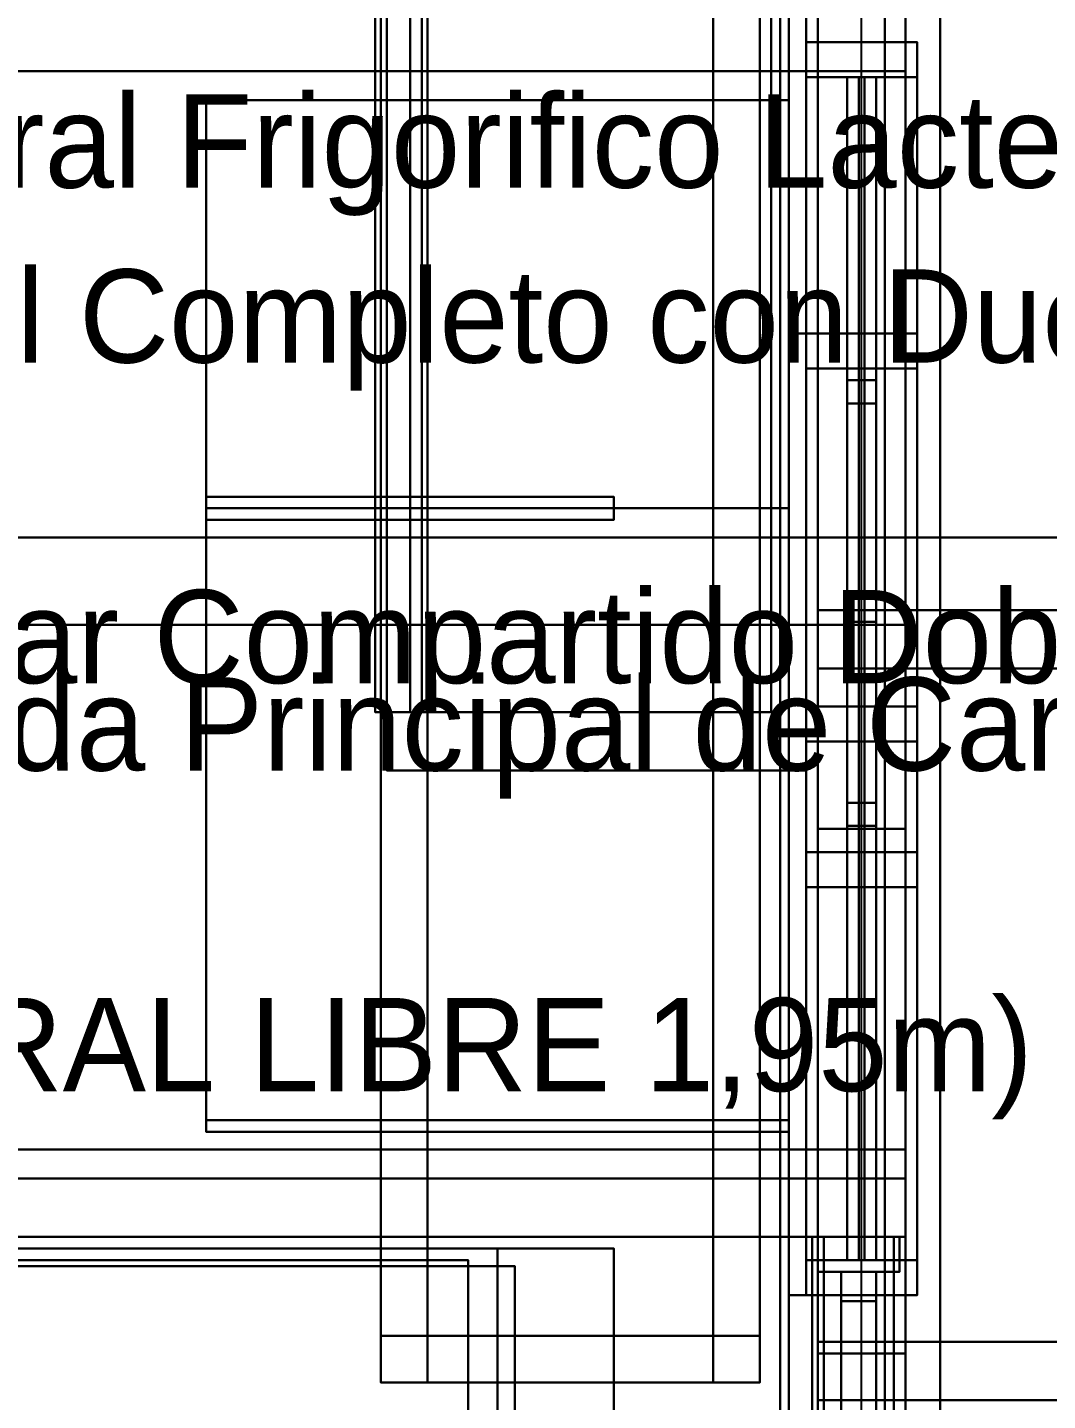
# Model space of a CAD drawing. Header units: metres. Extents: x -1 to 116, y -1 to 42.
# Drawn here: x 7.643 to 9.394, y 7.019 to 9.375 of the extents above; entities that cross this region are included whole.
import ezdxf

# ---------------------------------------------------------------- set-up
doc = ezdxf.new("R2010")
doc.units = ezdxf.units.M
for name, color, linetype in [('BALCONES_BARANDAS_3D', 30, 'CONTINUOUS'), ('CARPINTERIA_RUSTICA_3D', 8, 'CONTINUOUS'), ('CUBIERTA_CHALET_3D', 9, 'CONTINUOUS'), ('EJES_ESTRUCTURALES', 1, 'CONTINUOUS'), ('ESTRUCTURA_MADERA_CHALET_3D', 34, 'CONTINUOUS'), ('LOSA_PISO_3D', 8, 'CONTINUOUS'), ('MUROS_EXTERIORES_3D', 7, 'CONTINUOUS'), ('P2_LOSA_PISO_3D', 8, 'CONTINUOUS'), ('P2_MOBILIARIO_SOCIAL_3D', 34, 'CONTINUOUS'), ('P2_MUROS_EXT_3D', 34, 'CONTINUOUS'), ('P2_MUROS_INT_3D', 6, 'CONTINUOUS'), ('P2_ROTULOS', 6, 'CONTINUOUS'), ('P3_COLUMNAS_METAL_NEGRO_3D', 8, 'CONTINUOUS'), ('P3_LOSA_STEELDECK_3D', 8, 'CONTINUOUS'), ('P3_MOBILIARIO_PRIVADO_3D', 34, 'CONTINUOUS'), ('P3_MUROS_EXT_3D', 34, 'CONTINUOUS'), ('P3_MUROS_INT_3D', 6, 'CONTINUOUS'), ('P3_ROTULOS', 5, 'CONTINUOUS'), ('PB_MOBILIARIO_COMERCIAL_3D', 34, 'CONTINUOUS'), ('PB_ZOCALO_PIEDRA_3D', 8, 'CONTINUOUS'), ('RAMPA_BODEGA_AV4_3D', 8, 'CONTINUOUS'), ('ROTULOS_TEXTO', 2, 'CONTINUOUS'), ('SOTANO_BODEGA_EQUIP_3D', 7, 'CONTINUOUS'), ('SOTANO_LOSA_3D', 8, 'CONTINUOUS'), ('SOTANO_MUROS_EXT_3D', 4, 'CONTINUOUS'), ('SOTANO_ROTULOS', 4, 'CONTINUOUS')]:
    doc.layers.add(name, color=color, linetype=linetype)

msp = doc.modelspace()

# ---------------------------------------------------------------- linework, layer by layer
at = {"layer": 'BALCONES_BARANDAS_3D', "color": 30}
for points in [[(8.99, 6.7, 6.97), (9.15, 6.7, 6.97), (9.15, 7.3, 6.97), (8.99, 7.3, 6.97)], [(8.99, 6.7, 7.05), (9.15, 6.7, 7.05), (9.15, 7.3, 7.05), (8.99, 7.3, 7.05)], [(8.99, 7.3, 6.97), (9.15, 7.3, 6.97), (9.15, 7.3, 7.05), (8.99, 7.3, 7.05)], [(8.99, 6.7, 6.97), (8.99, 7.3, 6.97), (8.99, 7.3, 7.05), (8.99, 6.7, 7.05)], [(9, 7.24, 6), (9.14, 7.24, 6), (9.14, 7.3, 6), (9, 7.3, 6)], [(9, 7.24, 7.05), (9.14, 7.24, 7.05), (9.14, 7.3, 7.05), (9, 7.3, 7.05)], [(9, 7.3, 6), (9.14, 7.3, 6), (9.14, 7.3, 7.05), (9, 7.3, 7.05)], [(9, 7.24, 6), (9, 7.3, 6), (9, 7.3, 7.05), (9, 7.24, 7.05)], [(9.01, 6.7, 6.05), (9.13, 6.7, 6.05), (9.13, 7.3, 6.05), (9.01, 7.3, 6.05)], [(9.01, 6.7, 6.13), (9.13, 6.7, 6.13), (9.13, 7.3, 6.13), (9.01, 7.3, 6.13)], [(9.01, 7.3, 6.05), (9.13, 7.3, 6.05), (9.13, 7.3, 6.13), (9.01, 7.3, 6.13)], [(9.01, 6.7, 6.05), (9.01, 7.3, 6.05), (9.01, 7.3, 6.13), (9.01, 6.7, 6.13)], [(9.13, 6.7, 6.05), (9.13, 7.3, 6.05), (9.13, 7.3, 6.13), (9.13, 6.7, 6.13)], [(9.14, 7.24, 6), (9.14, 7.3, 6), (9.14, 7.3, 7.05), (9.14, 7.24, 7.05)], [(9.15, 6.7, 6.97), (9.15, 7.3, 6.97), (9.15, 7.3, 7.05), (9.15, 6.7, 7.05)], [(9, 7.24, 6), (9.14, 7.24, 6), (9.14, 7.24, 7.05), (9, 7.24, 7.05)], [(9.04, 7.19, 6.97), (9.1, 7.19, 6.97), (9.1, 7.24, 6.97), (9.04, 7.24, 6.97)], [(9.04, 6.81, 6.13), (9.1, 6.81, 6.13), (9.1, 7.24, 6.97), (9.04, 7.24, 6.97)], [(9.04, 6.76, 6.13), (9.04, 6.81, 6.13), (9.04, 7.24, 6.97), (9.04, 7.19, 6.97)], [(9.04, 7.19, 6.13), (9.1, 7.19, 6.13), (9.1, 7.24, 6.13), (9.04, 7.24, 6.13)], [(9.04, 7.24, 6.13), (9.1, 7.24, 6.13), (9.1, 6.81, 6.97), (9.04, 6.81, 6.97)], [(9.04, 7.19, 6.13), (9.04, 7.24, 6.13), (9.04, 6.81, 6.97), (9.04, 6.76, 6.97)], [(9.1, 6.76, 6.13), (9.1, 6.81, 6.13), (9.1, 7.24, 6.97), (9.1, 7.19, 6.97)], [(9.1, 7.19, 6.13), (9.1, 7.24, 6.13), (9.1, 6.81, 6.97), (9.1, 6.76, 6.97)], [(9.04, 6.76, 6.13), (9.1, 6.76, 6.13), (9.1, 7.19, 6.97), (9.04, 7.19, 6.97)], [(9.04, 7.19, 6.13), (9.1, 7.19, 6.13), (9.1, 6.76, 6.97), (9.04, 6.76, 6.97)]]:
    msp.add_3dface(points, dxfattribs=at)
at = {"layer": 'CARPINTERIA_RUSTICA_3D', "color": 4}
for points in [[(8.24, 8.2, 0.45), (8.3, 8.2, 0.45), (8.3, 10.45, 0.45), (8.24, 10.45, 0.45)], [(8.24, 8.2, 1.85), (8.3, 8.2, 1.85), (8.3, 10.45, 1.85), (8.24, 10.45, 1.85)], [(8.24, 8.2, 0.45), (8.24, 10.45, 0.45), (8.24, 10.45, 1.85), (8.24, 8.2, 1.85)], [(8.3, 8.2, 0.45), (8.3, 10.45, 0.45), (8.3, 10.45, 1.85), (8.3, 8.2, 1.85)], [(9.07, 8.21, 4.21), (9.08, 8.21, 4.21), (9.08, 9.29, 4.21), (9.07, 9.29, 4.21)], [(9.07, 8.21, 5.04), (9.08, 8.21, 5.04), (9.08, 9.29, 5.04), (9.07, 9.29, 5.04)], [(9.07, 9.29, 4.21), (9.08, 9.29, 4.21), (9.08, 9.29, 5.04), (9.07, 9.29, 5.04)], [(9.07, 8.21, 4.21), (9.07, 9.29, 4.21), (9.07, 9.29, 5.04), (9.07, 8.21, 5.04)], [(9.08, 8.21, 4.21), (9.08, 9.29, 4.21), (9.08, 9.29, 5.04), (9.08, 8.21, 5.04)], [(9.07, 7.26, -0.84), (9.08, 7.26, -0.84), (9.08, 8.79, -0.84), (9.07, 8.79, -0.84)], [(9.07, 7.26, -0.41), (9.08, 7.26, -0.41), (9.08, 8.79, -0.41), (9.07, 8.79, -0.41)], [(9.07, 8.79, -0.84), (9.08, 8.79, -0.84), (9.08, 8.79, -0.41), (9.07, 8.79, -0.41)], [(9.07, 7.26, -0.84), (9.07, 8.79, -0.84), (9.07, 8.79, -0.41), (9.07, 7.26, -0.41)], [(9.07, 7.96, 7.21), (9.08, 7.96, 7.21), (9.08, 8.79, 7.21), (9.07, 8.79, 7.21)], [(9.07, 7.96, 7.99), (9.08, 7.96, 7.99), (9.08, 8.79, 7.99), (9.07, 8.79, 7.99)], [(9.07, 8.79, 7.21), (9.08, 8.79, 7.21), (9.08, 8.79, 7.99), (9.07, 8.79, 7.99)], [(9.07, 7.96, 7.21), (9.07, 8.79, 7.21), (9.07, 8.79, 7.99), (9.07, 7.96, 7.99)], [(9.08, 7.26, -0.84), (9.08, 8.79, -0.84), (9.08, 8.79, -0.41), (9.08, 7.26, -0.41)], [(9.08, 7.96, 7.21), (9.08, 8.79, 7.21), (9.08, 8.79, 7.99), (9.08, 7.96, 7.99)], [(8.24, 8.2, 0.45), (8.3, 8.2, 0.45), (8.3, 8.2, 1.85), (8.24, 8.2, 1.85)], [(9.07, 8.21, 4.21), (9.08, 8.21, 4.21), (9.08, 8.21, 5.04), (9.07, 8.21, 5.04)], [(9.07, 7.96, 7.21), (9.08, 7.96, 7.21), (9.08, 7.96, 7.99), (9.07, 7.96, 7.99)], [(9.07, 7.26, -0.84), (9.08, 7.26, -0.84), (9.08, 7.26, -0.41), (9.07, 7.26, -0.41)]]:
    msp.add_3dface(points, dxfattribs=at)
at = {"layer": 'CARPINTERIA_RUSTICA_3D', "color": 34}
for points in [[(8.98, 8.15, 4.15), (9.17, 8.15, 4.15), (9.17, 9.35, 4.15), (8.98, 9.35, 4.15)], [(8.98, 8.15, 4.21), (9.17, 8.15, 4.21), (9.17, 9.35, 4.21), (8.98, 9.35, 4.21)], [(8.98, 9.35, 4.15), (9.17, 9.35, 4.15), (9.17, 9.35, 4.21), (8.98, 9.35, 4.21)], [(8.98, 8.15, 4.15), (8.98, 9.35, 4.15), (8.98, 9.35, 4.21), (8.98, 8.15, 4.21)], [(8.98, 8.15, 5.04), (9.17, 8.15, 5.04), (9.17, 9.35, 5.04), (8.98, 9.35, 5.04)], [(8.98, 8.15, 5.1), (9.17, 8.15, 5.1), (9.17, 9.35, 5.1), (8.98, 9.35, 5.1)], [(8.98, 9.35, 5.04), (9.17, 9.35, 5.04), (9.17, 9.35, 5.1), (8.98, 9.35, 5.1)], [(8.98, 8.15, 5.04), (8.98, 9.35, 5.04), (8.98, 9.35, 5.1), (8.98, 8.15, 5.1)], [(8.98, 9.29, 4.21), (9.17, 9.29, 4.21), (9.17, 9.35, 4.21), (8.98, 9.35, 4.21)], [(8.98, 9.29, 5.04), (9.17, 9.29, 5.04), (9.17, 9.35, 5.04), (8.98, 9.35, 5.04)], [(8.98, 9.35, 4.21), (9.17, 9.35, 4.21), (9.17, 9.35, 5.04), (8.98, 9.35, 5.04)], [(8.98, 9.29, 4.21), (8.98, 9.35, 4.21), (8.98, 9.35, 5.04), (8.98, 9.29, 5.04)], [(9.17, 8.15, 4.15), (9.17, 9.35, 4.15), (9.17, 9.35, 4.21), (9.17, 8.15, 4.21)], [(9.17, 8.15, 5.04), (9.17, 9.35, 5.04), (9.17, 9.35, 5.1), (9.17, 8.15, 5.1)], [(9.17, 9.29, 4.21), (9.17, 9.35, 4.21), (9.17, 9.35, 5.04), (9.17, 9.29, 5.04)], [(8.98, 9.29, 4.21), (9.17, 9.29, 4.21), (9.17, 9.29, 5.04), (8.98, 9.29, 5.04)], [(9.05, 8.21, 4.605), (9.1, 8.21, 4.605), (9.1, 9.29, 4.605), (9.05, 9.29, 4.605)], [(9.05, 8.21, 4.645), (9.1, 8.21, 4.645), (9.1, 9.29, 4.645), (9.05, 9.29, 4.645)], [(9.05, 9.29, 4.605), (9.1, 9.29, 4.605), (9.1, 9.29, 4.645), (9.05, 9.29, 4.645)], [(9.05, 8.21, 4.605), (9.05, 9.29, 4.605), (9.05, 9.29, 4.645), (9.05, 8.21, 4.645)], [(9.1, 8.21, 4.605), (9.1, 9.29, 4.605), (9.1, 9.29, 4.645), (9.1, 8.21, 4.645)], [(8.98, 7.9, 7.15), (9.17, 7.9, 7.15), (9.17, 8.85, 7.15), (8.98, 8.85, 7.15)], [(8.98, 7.9, 7.21), (9.17, 7.9, 7.21), (9.17, 8.85, 7.21), (8.98, 8.85, 7.21)], [(8.98, 8.85, 7.15), (9.17, 8.85, 7.15), (9.17, 8.85, 7.21), (8.98, 8.85, 7.21)], [(8.98, 7.9, 7.15), (8.98, 8.85, 7.15), (8.98, 8.85, 7.21), (8.98, 7.9, 7.21)], [(8.98, 7.9, 7.99), (9.17, 7.9, 7.99), (9.17, 8.85, 7.99), (8.98, 8.85, 7.99)], [(8.98, 7.9, 8.05), (9.17, 7.9, 8.05), (9.17, 8.85, 8.05), (8.98, 8.85, 8.05)], [(8.98, 8.85, 7.99), (9.17, 8.85, 7.99), (9.17, 8.85, 8.05), (8.98, 8.85, 8.05)], [(8.98, 7.9, 7.99), (8.98, 8.85, 7.99), (8.98, 8.85, 8.05), (8.98, 7.9, 8.05)], [(8.98, 8.79, 7.21), (9.17, 8.79, 7.21), (9.17, 8.85, 7.21), (8.98, 8.85, 7.21)], [(8.98, 8.79, 7.99), (9.17, 8.79, 7.99), (9.17, 8.85, 7.99), (8.98, 8.85, 7.99)], [(8.98, 8.85, 7.21), (9.17, 8.85, 7.21), (9.17, 8.85, 7.99), (8.98, 8.85, 7.99)], [(8.98, 8.79, 7.21), (8.98, 8.85, 7.21), (8.98, 8.85, 7.99), (8.98, 8.79, 7.99)], [(9.17, 7.9, 7.15), (9.17, 8.85, 7.15), (9.17, 8.85, 7.21), (9.17, 7.9, 7.21)], [(9.17, 7.9, 7.99), (9.17, 8.85, 7.99), (9.17, 8.85, 8.05), (9.17, 7.9, 8.05)], [(9.17, 8.79, 7.21), (9.17, 8.85, 7.21), (9.17, 8.85, 7.99), (9.17, 8.79, 7.99)], [(8.98, 8.79, 7.21), (9.17, 8.79, 7.21), (9.17, 8.79, 7.99), (8.98, 8.79, 7.99)], [(9.05, 7.96, 7.58), (9.1, 7.96, 7.58), (9.1, 8.79, 7.58), (9.05, 8.79, 7.58)], [(9.05, 7.96, 7.62), (9.1, 7.96, 7.62), (9.1, 8.79, 7.62), (9.05, 8.79, 7.62)], [(9.05, 8.79, 7.58), (9.1, 8.79, 7.58), (9.1, 8.79, 7.62), (9.05, 8.79, 7.62)], [(9.05, 7.96, 7.58), (9.05, 8.79, 7.58), (9.05, 8.79, 7.62), (9.05, 7.96, 7.62)], [(9.1, 7.96, 7.58), (9.1, 8.79, 7.58), (9.1, 8.79, 7.62), (9.1, 7.96, 7.62)], [(9.05, 8.73, 4.21), (9.1, 8.73, 4.21), (9.1, 8.77, 4.21), (9.05, 8.77, 4.21)], [(9.05, 8.73, 5.04), (9.1, 8.73, 5.04), (9.1, 8.77, 5.04), (9.05, 8.77, 5.04)], [(9.05, 8.77, 4.21), (9.1, 8.77, 4.21), (9.1, 8.77, 5.04), (9.05, 8.77, 5.04)], [(9.05, 8.73, 4.21), (9.05, 8.77, 4.21), (9.05, 8.77, 5.04), (9.05, 8.73, 5.04)], [(9.1, 8.73, 4.21), (9.1, 8.77, 4.21), (9.1, 8.77, 5.04), (9.1, 8.73, 5.04)], [(9.05, 8.73, 4.21), (9.1, 8.73, 4.21), (9.1, 8.73, 5.04), (9.05, 8.73, 5.04)], [(9.05, 8.355, 7.21), (9.1, 8.355, 7.21), (9.1, 8.395, 7.21), (9.05, 8.395, 7.21)], [(9.05, 8.355, 7.99), (9.1, 8.355, 7.99), (9.1, 8.395, 7.99), (9.05, 8.395, 7.99)], [(9.05, 8.395, 7.21), (9.1, 8.395, 7.21), (9.1, 8.395, 7.99), (9.05, 8.395, 7.99)], [(9.05, 8.355, 7.21), (9.05, 8.395, 7.21), (9.05, 8.395, 7.99), (9.05, 8.355, 7.99)], [(9.1, 8.355, 7.21), (9.1, 8.395, 7.21), (9.1, 8.395, 7.99), (9.1, 8.355, 7.99)], [(9.05, 8.355, 7.21), (9.1, 8.355, 7.21), (9.1, 8.355, 7.99), (9.05, 8.355, 7.99)], [(8.98, 8.15, 4.21), (9.17, 8.15, 4.21), (9.17, 8.21, 4.21), (8.98, 8.21, 4.21)], [(8.98, 8.15, 5.04), (9.17, 8.15, 5.04), (9.17, 8.21, 5.04), (8.98, 8.21, 5.04)], [(8.98, 8.21, 4.21), (9.17, 8.21, 4.21), (9.17, 8.21, 5.04), (8.98, 8.21, 5.04)], [(8.98, 8.15, 4.21), (8.98, 8.21, 4.21), (8.98, 8.21, 5.04), (8.98, 8.15, 5.04)], [(9.05, 8.21, 4.605), (9.1, 8.21, 4.605), (9.1, 8.21, 4.645), (9.05, 8.21, 4.645)], [(9.17, 8.15, 4.21), (9.17, 8.21, 4.21), (9.17, 8.21, 5.04), (9.17, 8.15, 5.04)], [(8.98, 8.15, 4.15), (9.17, 8.15, 4.15), (9.17, 8.15, 4.21), (8.98, 8.15, 4.21)], [(8.98, 8.15, 5.04), (9.17, 8.15, 5.04), (9.17, 8.15, 5.1), (8.98, 8.15, 5.1)], [(8.98, 8.15, 4.21), (9.17, 8.15, 4.21), (9.17, 8.15, 5.04), (8.98, 8.15, 5.04)], [(8.98, 7.9, 7.21), (9.17, 7.9, 7.21), (9.17, 7.96, 7.21), (8.98, 7.96, 7.21)], [(8.98, 7.9, 7.99), (9.17, 7.9, 7.99), (9.17, 7.96, 7.99), (8.98, 7.96, 7.99)], [(8.98, 7.96, 7.21), (9.17, 7.96, 7.21), (9.17, 7.96, 7.99), (8.98, 7.96, 7.99)], [(8.98, 7.9, 7.21), (8.98, 7.96, 7.21), (8.98, 7.96, 7.99), (8.98, 7.9, 7.99)], [(9.05, 7.96, 7.58), (9.1, 7.96, 7.58), (9.1, 7.96, 7.62), (9.05, 7.96, 7.62)], [(9.17, 7.9, 7.21), (9.17, 7.96, 7.21), (9.17, 7.96, 7.99), (9.17, 7.9, 7.99)], [(8.98, 7.9, 7.15), (9.17, 7.9, 7.15), (9.17, 7.9, 7.21), (8.98, 7.9, 7.21)], [(8.98, 7.9, 7.99), (9.17, 7.9, 7.99), (9.17, 7.9, 8.05), (8.98, 7.9, 8.05)], [(8.98, 7.9, 7.21), (9.17, 7.9, 7.21), (9.17, 7.9, 7.99), (8.98, 7.9, 7.99)]]:
    msp.add_3dface(points, dxfattribs=at)
at = {"layer": 'CARPINTERIA_RUSTICA_3D', "color": 8}
for points in [[(8.98, 7.2, -0.9), (9.17, 7.2, -0.9), (9.17, 8.85, -0.9), (8.98, 8.85, -0.9)], [(8.98, 7.2, -0.84), (9.17, 7.2, -0.84), (9.17, 8.85, -0.84), (8.98, 8.85, -0.84)], [(8.98, 8.85, -0.9), (9.17, 8.85, -0.9), (9.17, 8.85, -0.84), (8.98, 8.85, -0.84)], [(8.98, 7.2, -0.9), (8.98, 8.85, -0.9), (8.98, 8.85, -0.84), (8.98, 7.2, -0.84)], [(8.98, 7.2, -0.41), (9.17, 7.2, -0.41), (9.17, 8.85, -0.41), (8.98, 8.85, -0.41)], [(8.98, 7.2, -0.35), (9.17, 7.2, -0.35), (9.17, 8.85, -0.35), (8.98, 8.85, -0.35)], [(8.98, 8.85, -0.41), (9.17, 8.85, -0.41), (9.17, 8.85, -0.35), (8.98, 8.85, -0.35)], [(8.98, 7.2, -0.41), (8.98, 8.85, -0.41), (8.98, 8.85, -0.35), (8.98, 7.2, -0.35)], [(8.98, 8.79, -0.84), (9.17, 8.79, -0.84), (9.17, 8.85, -0.84), (8.98, 8.85, -0.84)], [(8.98, 8.79, -0.41), (9.17, 8.79, -0.41), (9.17, 8.85, -0.41), (8.98, 8.85, -0.41)], [(8.98, 8.85, -0.84), (9.17, 8.85, -0.84), (9.17, 8.85, -0.41), (8.98, 8.85, -0.41)], [(8.98, 8.79, -0.84), (8.98, 8.85, -0.84), (8.98, 8.85, -0.41), (8.98, 8.79, -0.41)], [(9.17, 7.2, -0.9), (9.17, 8.85, -0.9), (9.17, 8.85, -0.84), (9.17, 7.2, -0.84)], [(9.17, 7.2, -0.41), (9.17, 8.85, -0.41), (9.17, 8.85, -0.35), (9.17, 7.2, -0.35)], [(9.17, 8.79, -0.84), (9.17, 8.85, -0.84), (9.17, 8.85, -0.41), (9.17, 8.79, -0.41)], [(8.98, 8.79, -0.84), (9.17, 8.79, -0.84), (9.17, 8.79, -0.41), (8.98, 8.79, -0.41)], [(9.05, 7.26, -0.645), (9.1, 7.26, -0.645), (9.1, 8.79, -0.645), (9.05, 8.79, -0.645)], [(9.05, 7.26, -0.605), (9.1, 7.26, -0.605), (9.1, 8.79, -0.605), (9.05, 8.79, -0.605)], [(9.05, 8.79, -0.645), (9.1, 8.79, -0.645), (9.1, 8.79, -0.605), (9.05, 8.79, -0.605)], [(9.05, 7.26, -0.645), (9.05, 8.79, -0.645), (9.05, 8.79, -0.605), (9.05, 7.26, -0.605)], [(9.1, 7.26, -0.645), (9.1, 8.79, -0.645), (9.1, 8.79, -0.605), (9.1, 7.26, -0.605)], [(9.05, 8.005, -0.84), (9.1, 8.005, -0.84), (9.1, 8.045, -0.84), (9.05, 8.045, -0.84)], [(9.05, 8.005, -0.41), (9.1, 8.005, -0.41), (9.1, 8.045, -0.41), (9.05, 8.045, -0.41)], [(9.05, 8.045, -0.84), (9.1, 8.045, -0.84), (9.1, 8.045, -0.41), (9.05, 8.045, -0.41)], [(9.05, 8.005, -0.84), (9.05, 8.045, -0.84), (9.05, 8.045, -0.41), (9.05, 8.005, -0.41)], [(9.1, 8.005, -0.84), (9.1, 8.045, -0.84), (9.1, 8.045, -0.41), (9.1, 8.005, -0.41)], [(9.05, 8.005, -0.84), (9.1, 8.005, -0.84), (9.1, 8.005, -0.41), (9.05, 8.005, -0.41)], [(8.98, 7.2, -0.84), (9.17, 7.2, -0.84), (9.17, 7.26, -0.84), (8.98, 7.26, -0.84)], [(8.98, 7.2, -0.41), (9.17, 7.2, -0.41), (9.17, 7.26, -0.41), (8.98, 7.26, -0.41)], [(8.98, 7.26, -0.84), (9.17, 7.26, -0.84), (9.17, 7.26, -0.41), (8.98, 7.26, -0.41)], [(8.98, 7.2, -0.84), (8.98, 7.26, -0.84), (8.98, 7.26, -0.41), (8.98, 7.2, -0.41)], [(9.05, 7.26, -0.645), (9.1, 7.26, -0.645), (9.1, 7.26, -0.605), (9.05, 7.26, -0.605)], [(9.17, 7.2, -0.84), (9.17, 7.26, -0.84), (9.17, 7.26, -0.41), (9.17, 7.2, -0.41)], [(8.98, 7.2, -0.9), (9.17, 7.2, -0.9), (9.17, 7.2, -0.84), (8.98, 7.2, -0.84)], [(8.98, 7.2, -0.41), (9.17, 7.2, -0.41), (9.17, 7.2, -0.35), (8.98, 7.2, -0.35)], [(8.98, 7.2, -0.84), (9.17, 7.2, -0.84), (9.17, 7.2, -0.41), (8.98, 7.2, -0.41)]]:
    msp.add_3dface(points, dxfattribs=at)
at = {"layer": 'CUBIERTA_CHALET_3D', "color": 9}
for points in [[(5.55, 2, 11.262), (10.1, 2, 8.4189), (10.1, 24.71, 8.4189), (5.55, 24.71, 11.262)], [(5.55, 2, 11.442), (10.1, 2, 8.5989), (10.1, 24.71, 8.5989), (5.55, 24.71, 11.442)]]:
    msp.add_3dface(points, dxfattribs=at)
at = {"layer": 'EJES_ESTRUCTURALES', "color": 1}
msp.add_line((9.075, 1.8), (9.075, 25.51), dxfattribs=at)
at = {"layer": 'ESTRUCTURA_MADERA_CHALET_3D', "color": 34}
for points in [[(0.45, 8.35, 8.67), (9.15, 8.35, 8.67), (9.15, 8.5, 8.67), (0.45, 8.5, 8.67)], [(0.45, 8.35, 8.85), (9.15, 8.35, 8.85), (9.15, 8.5, 8.85), (0.45, 8.5, 8.85)], [(0.45, 8.5, 8.67), (9.15, 8.5, 8.67), (9.15, 8.5, 8.85), (0.45, 8.5, 8.85)], [(9.15, 8.35, 8.67), (9.15, 8.5, 8.67), (9.15, 8.5, 8.85), (9.15, 8.35, 8.85)], [(9, 8.275, 8.9662), (10.1, 8.275, 8.2789), (10.1, 8.375, 8.2789), (9, 8.375, 8.9662)], [(9, 8.275, 9.1062), (10.1, 8.275, 8.4189), (10.1, 8.375, 8.4189), (9, 8.375, 9.1062)], [(9, 8.375, 8.9662), (10.1, 8.375, 8.2789), (10.1, 8.375, 8.4189), (9, 8.375, 9.1062)], [(9, 8.275, 8.9662), (9, 8.375, 8.9662), (9, 8.375, 9.1062), (9, 8.275, 9.1062)], [(0.45, 8.35, 8.67), (9.15, 8.35, 8.67), (9.15, 8.35, 8.85), (0.45, 8.35, 8.85)], [(9, 8.275, 8.9662), (10.1, 8.275, 8.2789), (10.1, 8.275, 8.4189), (9, 8.275, 9.1062)], [(9, 7.02, 8.9662), (10.1, 7.02, 8.2789), (10.1, 7.12, 8.2789), (9, 7.12, 8.9662)], [(9, 7.02, 9.1062), (10.1, 7.02, 8.4189), (10.1, 7.12, 8.4189), (9, 7.12, 9.1062)], [(9, 7.12, 8.9662), (10.1, 7.12, 8.2789), (10.1, 7.12, 8.4189), (9, 7.12, 9.1062)], [(9, 7.02, 8.9662), (9, 7.12, 8.9662), (9, 7.12, 9.1062), (9, 7.02, 9.1062)], [(9, 7.02, 8.9662), (10.1, 7.02, 8.2789), (10.1, 7.02, 8.4189), (9, 7.02, 9.1062)]]:
    msp.add_3dface(points, dxfattribs=at)
at = {"layer": 'LOSA_PISO_3D', "color": 8}
for points in [[(1.4, 7.4, -0.15), (9.15, 7.4, -0.15), (9.15, 10.35, -0.15), (1.4, 10.35, -0.15)], [(1.4, 7.4), (9.15, 7.4), (9.15, 10.35), (1.4, 10.35)], [(9.15, 7.4, -0.15), (9.15, 10.35, -0.15), (9.15, 10.35), (9.15, 7.4)], [(0.15, 3, -0.15), (9.15, 3, -0.15), (9.15, 7.4, -0.15), (0.15, 7.4, -0.15)], [(0.15, 3), (9.15, 3), (9.15, 7.4), (0.15, 7.4)], [(0.15, 7.4, -0.15), (9.15, 7.4, -0.15), (9.15, 7.4), (0.15, 7.4)], [(1.4, 7.4, -0.15), (9.15, 7.4, -0.15), (9.15, 7.4), (1.4, 7.4)], [(9.15, 3, -0.15), (9.15, 7.4, -0.15), (9.15, 7.4), (9.15, 3)]]:
    msp.add_3dface(points, dxfattribs=at)
at = {"layer": 'MUROS_EXTERIORES_3D', "color": 7}
for points in [[(9, 9.3), (9.15, 9.3), (9.15, 11), (9, 11)], [(9, 9.3, 1), (9.15, 9.3, 1), (9.15, 11, 1), (9, 11, 1)], [(9, 9.3), (9, 11), (9, 11, 1), (9, 9.3, 1)], [(9, 9.3, 2.1), (9.15, 9.3, 2.1), (9.15, 11, 2.1), (9, 11, 2.1)], [(9, 9.3, 2.85), (9.15, 9.3, 2.85), (9.15, 11, 2.85), (9, 11, 2.85)], [(9, 9.3, 2.1), (9, 11, 2.1), (9, 11, 2.85), (9, 9.3, 2.85)], [(9.15, 9.3), (9.15, 11), (9.15, 11, 1), (9.15, 9.3, 1)], [(9.15, 9.3, 2.1), (9.15, 11, 2.1), (9.15, 11, 2.85), (9.15, 9.3, 2.85)], [(9, 8), (9.15, 8), (9.15, 9.3), (9, 9.3)], [(9, 8, 2.85), (9.15, 8, 2.85), (9.15, 9.3, 2.85), (9, 9.3, 2.85)], [(9, 9.3), (9.15, 9.3), (9.15, 9.3, 2.85), (9, 9.3, 2.85)], [(9, 8), (9, 9.3), (9, 9.3, 2.85), (9, 8, 2.85)], [(9, 9.3), (9.15, 9.3), (9.15, 9.3, 1), (9, 9.3, 1)], [(9, 9.3, 2.1), (9.15, 9.3, 2.1), (9.15, 9.3, 2.85), (9, 9.3, 2.85)], [(9.15, 8), (9.15, 9.3), (9.15, 9.3, 2.85), (9.15, 8, 2.85)], [(9, 7.1), (9.15, 7.1), (9.15, 8), (9, 8)], [(9, 7.1, 1.1), (9.15, 7.1, 1.1), (9.15, 8, 1.1), (9, 8, 1.1)], [(9, 8), (9.15, 8), (9.15, 8, 1.1), (9, 8, 1.1)], [(9, 7.1), (9, 8), (9, 8, 1.1), (9, 7.1, 1.1)], [(9, 7.1, 2), (9.15, 7.1, 2), (9.15, 8, 2), (9, 8, 2)], [(9, 7.1, 2.85), (9.15, 7.1, 2.85), (9.15, 8, 2.85), (9, 8, 2.85)], [(9, 8, 2), (9.15, 8, 2), (9.15, 8, 2.85), (9, 8, 2.85)], [(9, 7.1, 2), (9, 8, 2), (9, 8, 2.85), (9, 7.1, 2.85)], [(9, 8), (9.15, 8), (9.15, 8, 2.85), (9, 8, 2.85)], [(9.15, 7.1), (9.15, 8), (9.15, 8, 1.1), (9.15, 7.1, 1.1)], [(9.15, 7.1, 2), (9.15, 8, 2), (9.15, 8, 2.85), (9.15, 7.1, 2.85)], [(9, 5.5), (9.15, 5.5), (9.15, 7.1), (9, 7.1)], [(9, 5.5, 2.85), (9.15, 5.5, 2.85), (9.15, 7.1, 2.85), (9, 7.1, 2.85)], [(9, 7.1), (9.15, 7.1), (9.15, 7.1, 2.85), (9, 7.1, 2.85)], [(9, 5.5), (9, 7.1), (9, 7.1, 2.85), (9, 5.5, 2.85)], [(9, 7.1), (9.15, 7.1), (9.15, 7.1, 1.1), (9, 7.1, 1.1)], [(9, 7.1, 2), (9.15, 7.1, 2), (9.15, 7.1, 2.85), (9, 7.1, 2.85)], [(9.15, 5.5), (9.15, 7.1), (9.15, 7.1, 2.85), (9.15, 5.5, 2.85)]]:
    msp.add_3dface(points, dxfattribs=at)
at = {"layer": 'P2_LOSA_PISO_3D', "color": 8}
for points in [[(2.65, 7.4, 2.85), (9.15, 7.4, 2.85), (9.15, 10.35, 2.85), (2.65, 10.35, 2.85)], [(2.65, 7.4, 3), (9.15, 7.4, 3), (9.15, 10.35, 3), (2.65, 10.35, 3)], [(9.15, 7.4, 2.85), (9.15, 10.35, 2.85), (9.15, 10.35, 3), (9.15, 7.4, 3)], [(0.15, 3, 2.85), (9.15, 3, 2.85), (9.15, 7.4, 2.85), (0.15, 7.4, 2.85)], [(0.15, 3, 3), (9.15, 3, 3), (9.15, 7.4, 3), (0.15, 7.4, 3)], [(0.15, 7.4, 2.85), (9.15, 7.4, 2.85), (9.15, 7.4, 3), (0.15, 7.4, 3)], [(2.65, 7.4, 2.85), (9.15, 7.4, 2.85), (9.15, 7.4, 3), (2.65, 7.4, 3)], [(9.15, 3, 2.85), (9.15, 7.4, 2.85), (9.15, 7.4, 3), (9.15, 3, 3)]]:
    msp.add_3dface(points, dxfattribs=at)
at = {"layer": 'P2_MOBILIARIO_SOCIAL_3D', "color": 4}
for points in [[(7.95, 8.53, 3.06), (8.65, 8.53, 3.06), (8.65, 8.57, 3.06), (7.95, 8.57, 3.06)], [(7.95, 8.53, 5.05), (8.65, 8.53, 5.05), (8.65, 8.57, 5.05), (7.95, 8.57, 5.05)], [(7.95, 8.57, 3.06), (8.65, 8.57, 3.06), (8.65, 8.57, 5.05), (7.95, 8.57, 5.05)], [(7.95, 8.53, 3.06), (7.95, 8.57, 3.06), (7.95, 8.57, 5.05), (7.95, 8.53, 5.05)], [(8.65, 8.53, 3.06), (8.65, 8.57, 3.06), (8.65, 8.57, 5.05), (8.65, 8.53, 5.05)], [(7.95, 8.53, 3.06), (8.65, 8.53, 3.06), (8.65, 8.53, 5.05), (7.95, 8.53, 5.05)]]:
    msp.add_3dface(points, dxfattribs=at)
at = {"layer": 'P2_MOBILIARIO_SOCIAL_3D', "color": 8}
for points in [[(7.95, 7.5, 3), (8.95, 7.5, 3), (8.95, 8.55, 3), (7.95, 8.55, 3)], [(7.95, 7.5, 3.06), (8.95, 7.5, 3.06), (8.95, 8.55, 3.06), (7.95, 8.55, 3.06)], [(7.95, 8.55, 3), (8.95, 8.55, 3), (8.95, 8.55, 3.06), (7.95, 8.55, 3.06)], [(7.95, 7.5, 3), (7.95, 8.55, 3), (7.95, 8.55, 3.06), (7.95, 7.5, 3.06)], [(8.95, 7.5, 3), (8.95, 8.55, 3), (8.95, 8.55, 3.06), (8.95, 7.5, 3.06)], [(7.95, 7.5, 3), (8.95, 7.5, 3), (8.95, 7.5, 3.06), (7.95, 7.5, 3.06)]]:
    msp.add_3dface(points, dxfattribs=at)
at = {"layer": 'P2_MOBILIARIO_SOCIAL_3D', "color": 34}
for points in [[(6.25, 6.7, 3), (8.45, 6.7, 3), (8.45, 7.28, 3), (6.25, 7.28, 3)], [(6.25, 6.7, 5.25), (8.45, 6.7, 5.25), (8.45, 7.28, 5.25), (6.25, 7.28, 5.25)], [(6.25, 7.28, 3), (8.45, 7.28, 3), (8.45, 7.28, 5.25), (6.25, 7.28, 5.25)], [(8.45, 6.7, 3), (8.45, 7.28, 3), (8.45, 7.28, 5.25), (8.45, 6.7, 5.25)]]:
    msp.add_3dface(points, dxfattribs=at)
at = {"layer": 'P2_MUROS_EXT_3D', "color": 34}
for points in [[(9, 9.35, 3), (9.15, 9.35, 3), (9.15, 11.45, 3), (9, 11.45, 3)], [(9, 9.35, 5.85), (9.15, 9.35, 5.85), (9.15, 11.45, 5.85), (9, 11.45, 5.85)], [(9, 9.35, 3), (9, 11.45, 3), (9, 11.45, 5.85), (9, 9.35, 5.85)], [(9.15, 9.35, 3), (9.15, 11.45, 3), (9.15, 11.45, 5.85), (9.15, 9.35, 5.85)], [(9, 8.15, 3), (9.15, 8.15, 3), (9.15, 9.35, 3), (9, 9.35, 3)], [(9, 8.15, 4.15), (9.15, 8.15, 4.15), (9.15, 9.35, 4.15), (9, 9.35, 4.15)], [(9, 9.35, 3), (9.15, 9.35, 3), (9.15, 9.35, 4.15), (9, 9.35, 4.15)], [(9, 8.15, 3), (9, 9.35, 3), (9, 9.35, 4.15), (9, 8.15, 4.15)], [(9, 8.15, 5.1), (9.15, 8.15, 5.1), (9.15, 9.35, 5.1), (9, 9.35, 5.1)], [(9, 8.15, 5.85), (9.15, 8.15, 5.85), (9.15, 9.35, 5.85), (9, 9.35, 5.85)], [(9, 9.35, 5.1), (9.15, 9.35, 5.1), (9.15, 9.35, 5.85), (9, 9.35, 5.85)], [(9, 8.15, 5.1), (9, 9.35, 5.1), (9, 9.35, 5.85), (9, 8.15, 5.85)], [(9, 9.35, 3), (9.15, 9.35, 3), (9.15, 9.35, 5.85), (9, 9.35, 5.85)], [(9.15, 8.15, 3), (9.15, 9.35, 3), (9.15, 9.35, 4.15), (9.15, 8.15, 4.15)], [(9.15, 8.15, 5.1), (9.15, 9.35, 5.1), (9.15, 9.35, 5.85), (9.15, 8.15, 5.85)], [(9, 6.05, 3), (9.15, 6.05, 3), (9.15, 8.15, 3), (9, 8.15, 3)], [(9, 6.05, 5.85), (9.15, 6.05, 5.85), (9.15, 8.15, 5.85), (9, 8.15, 5.85)], [(9, 8.15, 3), (9.15, 8.15, 3), (9.15, 8.15, 5.85), (9, 8.15, 5.85)], [(9, 6.05, 3), (9, 8.15, 3), (9, 8.15, 5.85), (9, 6.05, 5.85)], [(9, 8.15, 3), (9.15, 8.15, 3), (9.15, 8.15, 4.15), (9, 8.15, 4.15)], [(9, 8.15, 5.1), (9.15, 8.15, 5.1), (9.15, 8.15, 5.85), (9, 8.15, 5.85)], [(9.15, 6.05, 3), (9.15, 8.15, 3), (9.15, 8.15, 5.85), (9.15, 6.05, 5.85)]]:
    msp.add_3dface(points, dxfattribs=at)
at = {"layer": 'P2_MUROS_INT_3D', "color": 6}
for points in [[(6, 7.3, 3), (9, 7.3, 3), (9, 7.45, 3), (6, 7.45, 3)], [(6, 7.3, 5.85), (9, 7.3, 5.85), (9, 7.45, 5.85), (6, 7.45, 5.85)], [(6, 7.45, 3), (9, 7.45, 3), (9, 7.45, 5.85), (6, 7.45, 5.85)], [(9, 7.3, 3), (9, 7.45, 3), (9, 7.45, 5.85), (9, 7.3, 5.85)], [(6, 7.3, 3), (9, 7.3, 3), (9, 7.3, 5.85), (6, 7.3, 5.85)]]:
    msp.add_3dface(points, dxfattribs=at)
at = {"layer": 'P3_COLUMNAS_METAL_NEGRO_3D', "color": 8}
for points in [[(8.935, 3.15, 5.8), (9.115, 3.15, 5.8), (9.115, 24.71, 5.8), (8.935, 24.71, 5.8)], [(8.935, 3.15, 5.85), (9.115, 3.15, 5.85), (9.115, 24.71, 5.85), (8.935, 24.71, 5.85)], [(8.935, 3.15, 5.8), (8.935, 24.71, 5.8), (8.935, 24.71, 5.85), (8.935, 3.15, 5.85)], [(9.115, 3.15, 5.8), (9.115, 24.71, 5.8), (9.115, 24.71, 5.85), (9.115, 3.15, 5.85)]]:
    msp.add_3dface(points, dxfattribs=at)
at = {"layer": 'P3_LOSA_STEELDECK_3D', "color": 8}
for points in [[(1.45, 7.4, 5.85), (9.15, 7.4, 5.85), (9.15, 10.4, 5.85), (1.45, 10.4, 5.85)], [(1.45, 7.4, 6), (9.15, 7.4, 6), (9.15, 10.4, 6), (1.45, 10.4, 6)], [(9.15, 7.4, 5.85), (9.15, 10.4, 5.85), (9.15, 10.4, 6), (9.15, 7.4, 6)], [(0.15, 3, 5.85), (9.15, 3, 5.85), (9.15, 7.4, 5.85), (0.15, 7.4, 5.85)], [(0.15, 3, 6), (9.15, 3, 6), (9.15, 7.4, 6), (0.15, 7.4, 6)], [(0.15, 7.4, 5.85), (9.15, 7.4, 5.85), (9.15, 7.4, 6), (0.15, 7.4, 6)], [(1.45, 7.4, 5.85), (9.15, 7.4, 5.85), (9.15, 7.4, 6), (1.45, 7.4, 6)], [(9.15, 3, 5.85), (9.15, 7.4, 5.85), (9.15, 7.4, 6), (9.15, 3, 6)]]:
    msp.add_3dface(points, dxfattribs=at)
at = {"layer": 'P3_MOBILIARIO_PRIVADO_3D', "color": 8}
for points in [[(7.95, 7.48, 6), (8.95, 7.48, 6), (8.95, 9.25, 6), (7.95, 9.25, 6)], [(7.95, 7.48, 6.06), (8.95, 7.48, 6.06), (8.95, 9.25, 6.06), (7.95, 9.25, 6.06)], [(7.95, 9.25, 6), (8.95, 9.25, 6), (8.95, 9.25, 6.06), (7.95, 9.25, 6.06)], [(7.95, 7.48, 6), (7.95, 9.25, 6), (7.95, 9.25, 6.06), (7.95, 7.48, 6.06)], [(8.95, 7.48, 6), (8.95, 9.25, 6), (8.95, 9.25, 6.06), (8.95, 7.48, 6.06)], [(7.95, 7.48, 6), (8.95, 7.48, 6), (8.95, 7.48, 6.06), (7.95, 7.48, 6.06)], [(6.2, 6.65, 6), (8.65, 6.65, 6), (8.65, 7.28, 6), (6.2, 7.28, 6)], [(6.2, 6.65, 6.92), (8.65, 6.65, 6.92), (8.65, 7.28, 6.92), (6.2, 7.28, 6.92)], [(6.2, 7.28, 6), (8.65, 7.28, 6), (8.65, 7.28, 6.92), (6.2, 7.28, 6.92)], [(8.65, 6.65, 6), (8.65, 7.28, 6), (8.65, 7.28, 6.92), (8.65, 6.65, 6.92)], [(7.55, 6.72, 7.85), (8.4, 6.72, 7.85), (8.4, 7.26, 7.85), (7.55, 7.26, 7.85)], [(7.55, 6.72, 8.45), (8.4, 6.72, 8.45), (8.4, 7.26, 8.45), (7.55, 7.26, 8.45)], [(7.55, 7.26, 7.85), (8.4, 7.26, 7.85), (8.4, 7.26, 8.45), (7.55, 7.26, 8.45)], [(8.4, 6.72, 7.85), (8.4, 7.26, 7.85), (8.4, 7.26, 8.45), (8.4, 6.72, 8.45)], [(7.45, 6.68, 6.92), (8.48, 6.68, 6.92), (8.48, 7.25, 6.92), (7.45, 7.25, 6.92)], [(7.45, 6.68, 7.15), (8.48, 6.68, 7.15), (8.48, 7.25, 7.15), (7.45, 7.25, 7.15)], [(7.45, 7.25, 6.92), (8.48, 7.25, 6.92), (8.48, 7.25, 7.15), (7.45, 7.25, 7.15)], [(8.48, 6.68, 6.92), (8.48, 7.25, 6.92), (8.48, 7.25, 7.15), (8.48, 6.68, 7.15)]]:
    msp.add_3dface(points, dxfattribs=at)
at = {"layer": 'P3_MUROS_EXT_3D', "color": 34}
for points in [[(9, 8.85, 6), (9.15, 8.85, 6), (9.15, 10.35, 6), (9, 10.35, 6)], [(9, 8.85, 8.85), (9.15, 8.85, 8.85), (9.15, 10.35, 8.85), (9, 10.35, 8.85)], [(9, 8.85, 6), (9, 10.35, 6), (9, 10.35, 8.85), (9, 8.85, 8.85)], [(9.15, 8.85, 6), (9.15, 10.35, 6), (9.15, 10.35, 8.85), (9.15, 8.85, 8.85)], [(9, 7.9, 6), (9.15, 7.9, 6), (9.15, 8.85, 6), (9, 8.85, 6)], [(9, 7.9, 7.15), (9.15, 7.9, 7.15), (9.15, 8.85, 7.15), (9, 8.85, 7.15)], [(9, 8.85, 6), (9.15, 8.85, 6), (9.15, 8.85, 7.15), (9, 8.85, 7.15)], [(9, 7.9, 6), (9, 8.85, 6), (9, 8.85, 7.15), (9, 7.9, 7.15)], [(9, 7.9, 8.05), (9.15, 7.9, 8.05), (9.15, 8.85, 8.05), (9, 8.85, 8.05)], [(9, 7.9, 8.85), (9.15, 7.9, 8.85), (9.15, 8.85, 8.85), (9, 8.85, 8.85)], [(9, 8.85, 8.05), (9.15, 8.85, 8.05), (9.15, 8.85, 8.85), (9, 8.85, 8.85)], [(9, 7.9, 8.05), (9, 8.85, 8.05), (9, 8.85, 8.85), (9, 7.9, 8.85)], [(9, 8.85, 6), (9.15, 8.85, 6), (9.15, 8.85, 8.85), (9, 8.85, 8.85)], [(9.15, 7.9, 6), (9.15, 8.85, 6), (9.15, 8.85, 7.15), (9.15, 7.9, 7.15)], [(9.15, 7.9, 8.05), (9.15, 8.85, 8.05), (9.15, 8.85, 8.85), (9.15, 7.9, 8.85)], [(9, 7.3, 6), (9.15, 7.3, 6), (9.15, 7.9, 6), (9, 7.9, 6)], [(9, 7.3, 8.85), (9.15, 7.3, 8.85), (9.15, 7.9, 8.85), (9, 7.9, 8.85)], [(9, 7.9, 6), (9.15, 7.9, 6), (9.15, 7.9, 8.85), (9, 7.9, 8.85)], [(9, 7.3, 6), (9, 7.9, 6), (9, 7.9, 8.85), (9, 7.3, 8.85)], [(9, 7.9, 6), (9.15, 7.9, 6), (9.15, 7.9, 7.15), (9, 7.9, 7.15)], [(9, 7.9, 8.05), (9.15, 7.9, 8.05), (9.15, 7.9, 8.85), (9, 7.9, 8.85)], [(9.15, 7.3, 6), (9.15, 7.9, 6), (9.15, 7.9, 8.85), (9.15, 7.3, 8.85)], [(4.85, 7.3, 8.85), (9.15, 7.3, 8.85), (9.15, 7.45, 8.85), (4.85, 7.45, 8.85)], [(4.85, 7.3, 11.6994), (9.15, 7.3, 9.0125), (9.15, 7.45, 9.0125), (4.85, 7.45, 11.6994)], [(4.85, 7.45, 8.85), (9.15, 7.45, 8.85), (9.15, 7.45, 9.0125), (4.85, 7.45, 11.6994)], [(5.85, 7.3, 6), (9.15, 7.3, 6), (9.15, 7.45, 6), (5.85, 7.45, 6)], [(5.85, 7.3, 8.85), (9.15, 7.3, 8.85), (9.15, 7.45, 8.85), (5.85, 7.45, 8.85)], [(5.85, 7.45, 6), (9.15, 7.45, 6), (9.15, 7.45, 8.85), (5.85, 7.45, 8.85)], [(9.15, 7.3, 6), (9.15, 7.45, 6), (9.15, 7.45, 8.85), (9.15, 7.3, 8.85)], [(9.15, 7.3, 8.85), (9.15, 7.45, 8.85), (9.15, 7.45, 9.0125), (9.15, 7.3, 9.0125)], [(4.85, 7.3, 8.85), (9.15, 7.3, 8.85), (9.15, 7.3, 9.0125), (4.85, 7.3, 11.6994)], [(5.85, 7.3, 6), (9.15, 7.3, 6), (9.15, 7.3, 8.85), (5.85, 7.3, 8.85)], [(9, 7.3, 6), (9.15, 7.3, 6), (9.15, 7.3, 8.85), (9, 7.3, 8.85)]]:
    msp.add_3dface(points, dxfattribs=at)
at = {"layer": 'P3_MUROS_INT_3D', "color": 6}
for points in [[(6, 9.3, 6), (9, 9.3, 6), (9, 9.45, 6), (6, 9.45, 6)], [(6, 9.3, 8.85), (9, 9.3, 8.85), (9, 9.45, 8.85), (6, 9.45, 8.85)], [(9, 9.3, 6), (9, 9.45, 6), (9, 9.45, 8.85), (9, 9.3, 8.85)], [(6, 9.3, 6), (9, 9.3, 6), (9, 9.3, 8.85), (6, 9.3, 8.85)]]:
    msp.add_3dface(points, dxfattribs=at)
at = {"layer": 'PB_MOBILIARIO_COMERCIAL_3D', "color": 8}
for points in [[(8.26, 8.1), (8.98, 8.1), (8.98, 10.55), (8.26, 10.55)], [(8.26, 8.1, 2.05), (8.98, 8.1, 2.05), (8.98, 10.55, 2.05), (8.26, 10.55, 2.05)], [(8.26, 8.1), (8.26, 10.55), (8.26, 10.55, 2.05), (8.26, 8.1, 2.05)], [(8.98, 8.1), (8.98, 10.55), (8.98, 10.55, 2.05), (8.98, 8.1, 2.05)], [(8.26, 8.1), (8.98, 8.1), (8.98, 8.1, 2.05), (8.26, 8.1, 2.05)]]:
    msp.add_3dface(points, dxfattribs=at)
at = {"layer": 'PB_MOBILIARIO_COMERCIAL_3D', "color": 7}
for points in [[(8.32, 8.2, 0.55), (8.92, 8.2, 0.55), (8.92, 10.45, 0.55), (8.32, 10.45, 0.55)], [(8.32, 8.2, 0.6), (8.92, 8.2, 0.6), (8.92, 10.45, 0.6), (8.32, 10.45, 0.6)], [(8.32, 8.2, 0.55), (8.32, 10.45, 0.55), (8.32, 10.45, 0.6), (8.32, 8.2, 0.6)], [(8.32, 8.2, 0.95), (8.92, 8.2, 0.95), (8.92, 10.45, 0.95), (8.32, 10.45, 0.95)], [(8.32, 8.2, 1), (8.92, 8.2, 1), (8.92, 10.45, 1), (8.32, 10.45, 1)], [(8.32, 8.2, 0.95), (8.32, 10.45, 0.95), (8.32, 10.45, 1), (8.32, 8.2, 1)], [(8.32, 8.2, 1.35), (8.92, 8.2, 1.35), (8.92, 10.45, 1.35), (8.32, 10.45, 1.35)], [(8.32, 8.2, 1.4), (8.92, 8.2, 1.4), (8.92, 10.45, 1.4), (8.32, 10.45, 1.4)], [(8.32, 8.2, 1.35), (8.32, 10.45, 1.35), (8.32, 10.45, 1.4), (8.32, 8.2, 1.4)], [(8.92, 8.2, 0.55), (8.92, 10.45, 0.55), (8.92, 10.45, 0.6), (8.92, 8.2, 0.6)], [(8.92, 8.2, 0.95), (8.92, 10.45, 0.95), (8.92, 10.45, 1), (8.92, 8.2, 1)], [(8.92, 8.2, 1.35), (8.92, 10.45, 1.35), (8.92, 10.45, 1.4), (8.92, 8.2, 1.4)], [(8.32, 8.2, 0.55), (8.92, 8.2, 0.55), (8.92, 8.2, 0.6), (8.32, 8.2, 0.6)], [(8.32, 8.2, 0.95), (8.92, 8.2, 0.95), (8.92, 8.2, 1), (8.32, 8.2, 1)], [(8.32, 8.2, 1.35), (8.92, 8.2, 1.35), (8.92, 8.2, 1.4), (8.32, 8.2, 1.4)]]:
    msp.add_3dface(points, dxfattribs=at)
at = {"layer": 'PB_ZOCALO_PIEDRA_3D', "color": 8}
for points in [[(9.15, 3), (9.21, 3), (9.21, 24.71), (9.15, 24.71)], [(9.15, 3, 0.95), (9.21, 3, 0.95), (9.21, 24.71, 0.95), (9.15, 24.71, 0.95)], [(9.15, 3), (9.15, 24.71), (9.15, 24.71, 0.95), (9.15, 3, 0.95)], [(9.21, 3), (9.21, 24.71), (9.21, 24.71, 0.95), (9.21, 3, 0.95)]]:
    msp.add_3dface(points, dxfattribs=at)
at = {"layer": 'RAMPA_BODEGA_AV4_3D', "color": 8}
for points in [[(9.15, 8.5, -2.75), (10.8437, 8.5, -2.75), (11.1644, 22.5, -0.2), (9.15, 22.5, -0.2)], [(9.15, 8.5, -2.55), (10.8437, 8.5, -2.55), (11.1644, 22.5), (9.15, 22.5)], [(9.15, 8.5, -2.75), (9.15, 22.5, -0.2), (9.15, 22.5), (9.15, 8.5, -2.55)], [(9.15, 3, -2.75), (10.7177, 3, -2.75), (10.8437, 8.5, -2.75), (9.15, 8.5, -2.75)], [(9.15, 3, -2.55), (10.7177, 3, -2.55), (10.8437, 8.5, -2.55), (9.15, 8.5, -2.55)], [(9.15, 8.5, -2.75), (10.8437, 8.5, -2.75), (10.8437, 8.5, -2.55), (9.15, 8.5, -2.55)], [(9.15, 3, -2.75), (9.15, 8.5, -2.75), (9.15, 8.5, -2.55), (9.15, 3, -2.55)], [(9.15, 8.5, -2.75), (10.8437, 8.5, -2.75), (10.8437, 8.5, -2.55), (9.15, 8.5, -2.55)]]:
    msp.add_3dface(points, dxfattribs=at)
at = {"layer": 'SOTANO_BODEGA_EQUIP_3D', "color": 34}
for points in [[(8.25, 7.05, -2.37), (8.9, 7.05, -2.37), (8.9, 9.8, -2.37), (8.25, 9.8, -2.37)], [(8.25, 7.05, -2.31), (8.9, 7.05, -2.31), (8.9, 9.8, -2.31), (8.25, 9.8, -2.31)], [(8.25, 7.05, -2.37), (8.25, 9.8, -2.37), (8.25, 9.8, -2.31), (8.25, 7.05, -2.31)], [(8.25, 7.05, -1.83), (8.9, 7.05, -1.83), (8.9, 9.8, -1.83), (8.25, 9.8, -1.83)], [(8.25, 7.05, -1.77), (8.9, 7.05, -1.77), (8.9, 9.8, -1.77), (8.25, 9.8, -1.77)], [(8.25, 7.05, -1.83), (8.25, 9.8, -1.83), (8.25, 9.8, -1.77), (8.25, 7.05, -1.77)], [(8.25, 7.05, -1.29), (8.9, 7.05, -1.29), (8.9, 9.8, -1.29), (8.25, 9.8, -1.29)], [(8.25, 7.05, -1.23), (8.9, 7.05, -1.23), (8.9, 9.8, -1.23), (8.25, 9.8, -1.23)], [(8.25, 7.05, -1.29), (8.25, 9.8, -1.29), (8.25, 9.8, -1.23), (8.25, 7.05, -1.23)], [(8.9, 7.05, -2.37), (8.9, 9.8, -2.37), (8.9, 9.8, -2.31), (8.9, 7.05, -2.31)], [(8.9, 7.05, -1.83), (8.9, 9.8, -1.83), (8.9, 9.8, -1.77), (8.9, 7.05, -1.77)], [(8.9, 7.05, -1.29), (8.9, 9.8, -1.29), (8.9, 9.8, -1.23), (8.9, 7.05, -1.23)], [(8.25, 7.05, -2.37), (8.9, 7.05, -2.37), (8.9, 7.05, -2.31), (8.25, 7.05, -2.31)], [(8.25, 7.05, -1.83), (8.9, 7.05, -1.83), (8.9, 7.05, -1.77), (8.25, 7.05, -1.77)], [(8.25, 7.05, -1.29), (8.9, 7.05, -1.29), (8.9, 7.05, -1.23), (8.25, 7.05, -1.23)]]:
    msp.add_3dface(points, dxfattribs=at)
at = {"layer": 'SOTANO_BODEGA_EQUIP_3D', "color": 3}
for points in [[(8.33, 7.13, -2.31), (8.82, 7.13, -2.31), (8.82, 9.72, -2.31), (8.33, 9.72, -2.31)], [(8.33, 7.13, -2.03), (8.82, 7.13, -2.03), (8.82, 9.72, -2.03), (8.33, 9.72, -2.03)], [(8.33, 7.13, -2.31), (8.33, 9.72, -2.31), (8.33, 9.72, -2.03), (8.33, 7.13, -2.03)], [(8.33, 7.13, -1.77), (8.82, 7.13, -1.77), (8.82, 9.72, -1.77), (8.33, 9.72, -1.77)], [(8.33, 7.13, -1.49), (8.82, 7.13, -1.49), (8.82, 9.72, -1.49), (8.33, 9.72, -1.49)], [(8.33, 7.13, -1.77), (8.33, 9.72, -1.77), (8.33, 9.72, -1.49), (8.33, 7.13, -1.49)], [(8.82, 7.13, -2.31), (8.82, 9.72, -2.31), (8.82, 9.72, -2.03), (8.82, 7.13, -2.03)], [(8.82, 7.13, -1.77), (8.82, 9.72, -1.77), (8.82, 9.72, -1.49), (8.82, 7.13, -1.49)], [(8.33, 7.13, -2.31), (8.82, 7.13, -2.31), (8.82, 7.13, -2.03), (8.33, 7.13, -2.03)], [(8.33, 7.13, -1.77), (8.82, 7.13, -1.77), (8.82, 7.13, -1.49), (8.33, 7.13, -1.49)]]:
    msp.add_3dface(points, dxfattribs=at)
at = {"layer": 'SOTANO_BODEGA_EQUIP_3D', "color": 8}
for points in [[(8.25, 7.05, -2.55), (8.33, 7.05, -2.55), (8.33, 7.13, -2.55), (8.25, 7.13, -2.55)], [(8.25, 7.05, -0.97), (8.33, 7.05, -0.97), (8.33, 7.13, -0.97), (8.25, 7.13, -0.97)], [(8.25, 7.13, -2.55), (8.33, 7.13, -2.55), (8.33, 7.13, -0.97), (8.25, 7.13, -0.97)], [(8.25, 7.05, -2.55), (8.25, 7.13, -2.55), (8.25, 7.13, -0.97), (8.25, 7.05, -0.97)], [(8.33, 7.05, -2.55), (8.33, 7.13, -2.55), (8.33, 7.13, -0.97), (8.33, 7.05, -0.97)], [(8.82, 7.05, -2.55), (8.9, 7.05, -2.55), (8.9, 7.13, -2.55), (8.82, 7.13, -2.55)], [(8.82, 7.05, -0.97), (8.9, 7.05, -0.97), (8.9, 7.13, -0.97), (8.82, 7.13, -0.97)], [(8.82, 7.13, -2.55), (8.9, 7.13, -2.55), (8.9, 7.13, -0.97), (8.82, 7.13, -0.97)], [(8.82, 7.05, -2.55), (8.82, 7.13, -2.55), (8.82, 7.13, -0.97), (8.82, 7.05, -0.97)], [(8.9, 7.05, -2.55), (8.9, 7.13, -2.55), (8.9, 7.13, -0.97), (8.9, 7.05, -0.97)], [(8.25, 7.05, -2.55), (8.33, 7.05, -2.55), (8.33, 7.05, -0.97), (8.25, 7.05, -0.97)], [(8.82, 7.05, -2.55), (8.9, 7.05, -2.55), (8.9, 7.05, -0.97), (8.82, 7.05, -0.97)]]:
    msp.add_3dface(points, dxfattribs=at)
at = {"layer": 'SOTANO_LOSA_3D', "color": 8}
for points in [[(0.15, 3, -2.7), (9.15, 3, -2.7), (9.15, 11.3, -2.7), (0.15, 11.3, -2.7)], [(0.15, 3, -2.55), (9.15, 3, -2.55), (9.15, 11.3, -2.55), (0.15, 11.3, -2.55)], [(9.15, 3, -2.7), (9.15, 11.3, -2.7), (9.15, 11.3, -2.55), (9.15, 3, -2.55)]]:
    msp.add_3dface(points, dxfattribs=at)
at = {"layer": 'SOTANO_MUROS_EXT_3D', "color": 4}
for points in [[(8.95, 8.85, -2.55), (9.15, 8.85, -2.55), (9.15, 9.95, -2.55), (8.95, 9.95, -2.55)], [(8.95, 8.85, -0.15), (9.15, 8.85, -0.15), (9.15, 9.95, -0.15), (8.95, 9.95, -0.15)], [(8.95, 8.85, -2.55), (8.95, 9.95, -2.55), (8.95, 9.95, -0.15), (8.95, 8.85, -0.15)], [(9.15, 8.85, -2.55), (9.15, 9.95, -2.55), (9.15, 9.95, -0.15), (9.15, 8.85, -0.15)], [(8.95, 7.2, -2.55), (9.15, 7.2, -2.55), (9.15, 8.85, -2.55), (8.95, 8.85, -2.55)], [(8.95, 7.2, -0.9), (9.15, 7.2, -0.9), (9.15, 8.85, -0.9), (8.95, 8.85, -0.9)], [(8.95, 8.85, -2.55), (9.15, 8.85, -2.55), (9.15, 8.85, -0.9), (8.95, 8.85, -0.9)], [(8.95, 7.2, -2.55), (8.95, 8.85, -2.55), (8.95, 8.85, -0.9), (8.95, 7.2, -0.9)], [(8.95, 7.2, -0.35), (9.15, 7.2, -0.35), (9.15, 8.85, -0.35), (8.95, 8.85, -0.35)], [(8.95, 7.2, -0.15), (9.15, 7.2, -0.15), (9.15, 8.85, -0.15), (8.95, 8.85, -0.15)], [(8.95, 8.85, -0.35), (9.15, 8.85, -0.35), (9.15, 8.85, -0.15), (8.95, 8.85, -0.15)], [(8.95, 7.2, -0.35), (8.95, 8.85, -0.35), (8.95, 8.85, -0.15), (8.95, 7.2, -0.15)], [(8.95, 8.85, -2.55), (9.15, 8.85, -2.55), (9.15, 8.85, -0.15), (8.95, 8.85, -0.15)], [(9.15, 7.2, -2.55), (9.15, 8.85, -2.55), (9.15, 8.85, -0.9), (9.15, 7.2, -0.9)], [(9.15, 7.2, -0.35), (9.15, 8.85, -0.35), (9.15, 8.85, -0.15), (9.15, 7.2, -0.15)], [(8.95, 5.65, -2.55), (9.15, 5.65, -2.55), (9.15, 7.2, -2.55), (8.95, 7.2, -2.55)], [(8.95, 5.65, -0.15), (9.15, 5.65, -0.15), (9.15, 7.2, -0.15), (8.95, 7.2, -0.15)], [(8.95, 7.2, -2.55), (9.15, 7.2, -2.55), (9.15, 7.2, -0.15), (8.95, 7.2, -0.15)], [(8.95, 5.65, -2.55), (8.95, 7.2, -2.55), (8.95, 7.2, -0.15), (8.95, 5.65, -0.15)], [(8.95, 7.2, -2.55), (9.15, 7.2, -2.55), (9.15, 7.2, -0.9), (8.95, 7.2, -0.9)], [(8.95, 7.2, -0.35), (9.15, 7.2, -0.35), (9.15, 7.2, -0.15), (8.95, 7.2, -0.15)], [(9.15, 5.65, -2.55), (9.15, 7.2, -2.55), (9.15, 7.2, -0.15), (9.15, 5.65, -0.15)]]:
    msp.add_3dface(points, dxfattribs=at)

# ---------------------------------------------------------------- texts
at = {"layer": 'P2_ROTULOS', "color": 6}
msp.add_text('P2: Bano Social Completo con Ducha', height=0.16, dxfattribs=at).set_placement((6.15, 8.8, 3.05))
at = {"layer": 'P3_ROTULOS', "color": 5}
msp.add_text('P3: Bano Familiar Compartido Doble Lavamanos', height=0.16, dxfattribs=at).set_placement((6.1, 8.25, 6.05))
at = {"layer": 'ROTULOS_TEXTO', "color": 2}
msp.add_text('PB: Mural Frigorifico Lacteos y Fruta Picada', height=0.16, dxfattribs=at).set_placement((6.9, 9.1, 0.05))
at = {"layer": 'SOTANO_ROTULOS', "color": 4}
for s, p in [('SOTANO: Avenida Principal de Carga Libre (2,25m ancho)', (6.05, 8.1, -2.5)), ('SOTANO: GRAN BODEGA MAYORISTA (PASILLO CENTRAL LIBRE 1,95m)', (1.95, 7.55, -2.5))]:
    msp.add_text(s, height=0.16, dxfattribs=at).set_placement(p)

doc.saveas('drawing.dxf')
